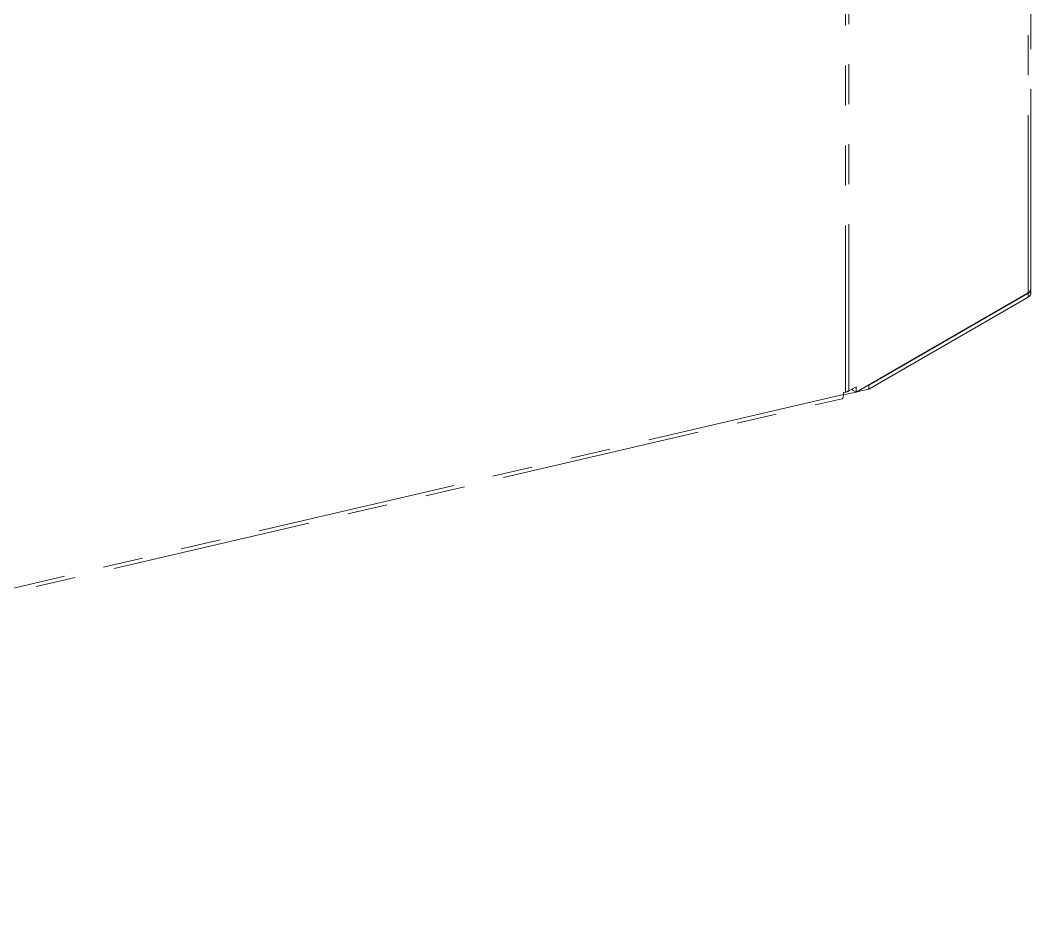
# Paper-space layout 'Blatt1' of a CAD drawing. Header units: millimetres. Extents: x 0 to 1189, y 0 to 841.
# Drawn here: x 811.63 to 843.72, y 144.72 to 173.67 of the extents above; entities that cross this region are included whole.
import ezdxf

# ---------------------------------------------------------------- set-up
doc = ezdxf.new("R2010")
doc.units = ezdxf.units.MM
doc.linetypes.add('PHANTOM', pattern=[12.7, 6.35, -1.27, 1.27, -1.27, 1.27, -1.27])

psp = doc.layouts.new('Blatt1')

# ---------------------------------------------------------------- linework, layer by layer
at = {"color": 7, "linetype": 'PHANTOM', "lineweight": 18}
for p, q in [((843.718, 165.128), (843.718, 234.273)), ((838.168, 161.852), (843.63, 165.006)), ((838.573, 162.078), (843.63, 164.998)), ((843.718, 164.998), (843.718, 165.12)), ((838.573, 161.956), (843.63, 164.875)), ((838.549, 162.073), (838.573, 162.078)), ((838.573, 162.078), (838.573, 161.956)), ((837.768, 161.768), (838.157, 161.859)), ((837.768, 161.841), (837.838, 161.857)), ((837.768, 161.779), (837.768, 161.841)), ((837.937, 161.895), (838.168, 162.028)), ((838.039, 161.954), (838.061, 161.959)), ((838.061, 161.967), (838.061, 161.914)), ((838.061, 161.914), (838.168, 161.852)), ((838.168, 162.028), (838.168, 161.852)), ((838.193, 161.867), (838.573, 161.956)), ((765.136, 144.717), (837.724, 161.648))]:
    psp.add_line(p, q, dxfattribs=at)
at = {"color": 8, "linetype": 'PHANTOM', "lineweight": 18}
for p, q in [((843.63, 234.15), (843.63, 165.006)), ((837.838, 230.65), (837.838, 161.857)), ((837.937, 230.689), (837.937, 161.895)), ((843.63, 164.998), (843.63, 164.875)), ((837.768, 161.779), (765.18, 144.849))]:
    psp.add_line(p, q, dxfattribs=at)
at = {"color": 7, "linetype": 'PHANTOM', "lineweight": 18, "flags": 128}
psp.add_lwpolyline([(837.724, 161.648), (837.735, 161.653), (837.749, 161.67), (837.76, 161.698), (837.766, 161.735), (837.768, 161.779)], dxfattribs=at)
at = {"color": 7, "linetype": 'PHANTOM', "lineweight": 18}
for centre, radius, start, end in [((843.57, 165.142), 0.149, 293.9419, 354.738), ((843.571, 165.133), 0.147, 293.7663, 356.7349), ((843.57, 165.011), 0.149, 293.9419, 354.738), ((837.758, 162.215), 0.367, 282.5505, 299.273)]:
    psp.add_arc(centre, radius, start, end, dxfattribs=at)

doc.saveas('drawing.dxf')
